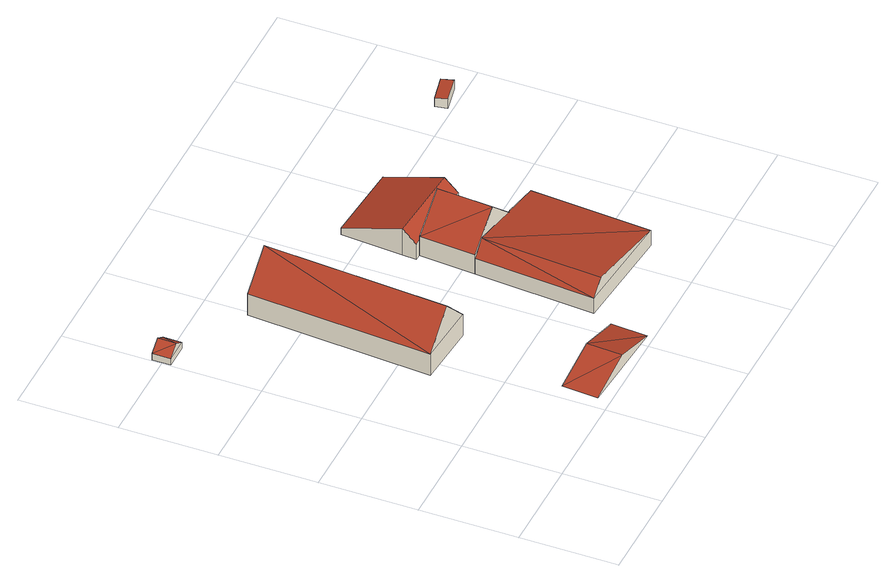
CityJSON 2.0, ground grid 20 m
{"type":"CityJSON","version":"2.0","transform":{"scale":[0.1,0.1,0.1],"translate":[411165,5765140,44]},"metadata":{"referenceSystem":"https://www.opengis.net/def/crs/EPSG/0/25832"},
"CityObjects":{
"building1":{"type":"Building","attributes":{"Gemeindeschluessel":"05515000","Geometrietyp2DReferenz":"3000","function":"31001_2700","roofType":"3100","measuredHeight":3.2},"geometry":[{"type":"Solid","lod":"2","boundaries":[[[[0,1,2,3]],[[4,5,1,0]],[[6,7,5,4]],[[3,2,7,6]],[[0,8,4]],[[6,9,3]],[[9,8,0]],[[0,3,9]],[[9,6,4]],[[4,8,9]],[[1,5,7,2]]]],"semantics":{"surfaces":[{"type":"WallSurface"},{"type":"RoofSurface"},{"type":"GroundSurface"}],"values":[[0,0,0,0,0,0,1,1,1,1,2]]}}]},
"building2":{"type":"Building","attributes":{"Gemeindeschluessel":"05515000","Geometrietyp2DReferenz":"3000","function":"51003_1201","roofType":"3100","measuredHeight":2.81},"geometry":[{"type":"Solid","lod":"2","boundaries":[[[[10,11,12]],[[13,14,15]],[[14,11,10]],[[10,15,14]],[[13,12,11]],[[11,14,13]],[[10,12,13,15]]]],"semantics":{"surfaces":[{"type":"WallSurface"},{"type":"RoofSurface"},{"type":"GroundSurface"}],"values":[[0,0,1,1,1,1,2]]}}]},
"building3":{"type":"Building","attributes":{"Gemeindeschluessel":"05515000","Geometrietyp2DReferenz":"3000","function":"31001_1000","roofType":"3100","measuredHeight":11.72},"address":[{"country":"Germany","locality":"Münster","thoroughfareNumber":"500","thoroughfareName":"Dorbaumstraße"}],"geometry":[{"type":"Solid","lod":"2","boundaries":[[[[16,17,18,19]],[[20,21,17,16]],[[22,23,21,20]],[[19,18,23,22]],[[16,24,20]],[[22,25,19]],[[24,16,19]],[[19,25,24]],[[20,24,25]],[[25,22,20]],[[17,21,23,18]]]],"semantics":{"surfaces":[{"type":"WallSurface"},{"type":"RoofSurface"},{"type":"GroundSurface"}],"values":[[0,0,0,0,0,0,1,1,1,1,2]]}}]},
"building4":{"type":"Building","attributes":{"Gemeindeschluessel":"05515000","Geometrietyp2DReferenz":"3000","function":"31001_2700"},"children":["building4-1","building4-2"]},
"building4-1":{"type":"BuildingPart","attributes":{"roofType":"3100","measuredHeight":6.71},"parents":["building4"],"geometry":[{"type":"Solid","lod":"2","boundaries":[[[[26,27,28,29]],[[30,31,27,26]],[[32,33,34,35]],[[29,28,33,32]],[[32,36,37,38,29]],[[39,29,38]],[[40,30,26,38]],[[39,38,26]],[[41,36,32,35]],[[39,26,29]],[[27,31,34,33,28]],[[31,30,35,34]],[[36,41,37]],[[41,35,30,40]],[[37,41,40,38]]]],"semantics":{"surfaces":[{"type":"WallSurface"},{"type":"RoofSurface"},{"type":"GroundSurface"},{"type":"ClosureSurface"}],"values":[[0,0,0,0,1,1,1,1,0,0,2,3,0,3,3]]}}]},
"building4-2":{"type":"BuildingPart","attributes":{"roofType":"3100","measuredHeight":10.85},"parents":["building4"],"geometry":[{"type":"Solid","lod":"2","boundaries":[[[[41,35,34,42,43]],[[44,45,31,30,46]],[[43,42,45,44]],[[44,47,43]],[[41,43,47]],[[47,48,37,41]],[[48,47,44]],[[44,46,48]],[[34,31,45,42]],[[40,46,30]],[[31,34,35,30]],[[35,41,40,30]],[[46,40,38,37,48]],[[38,40,41,37]]]],"semantics":{"surfaces":[{"type":"WallSurface"},{"type":"RoofSurface"},{"type":"GroundSurface"},{"type":"ClosureSurface"}],"values":[[0,0,0,0,1,1,1,1,2,0,3,3,0,3]]}}]},
"building5":{"type":"Building","attributes":{"Gemeindeschluessel":"05515000","Geometrietyp2DReferenz":"3000","function":"31001_2700","roofType":"3100","measuredHeight":6.19},"geometry":[{"type":"Solid","lod":"2","boundaries":[[[[49,50,45,51]],[[52,53,50,49]],[[54,55,53,52]],[[56,57,55,54]],[[58,59,57,56]],[[60,61,59,58]],[[62,42,61,60]],[[51,45,42,62]],[[56,54,52,58]],[[49,51,62,60,58,52]],[[50,53,55,57,59,61,42,45]]]],"semantics":{"surfaces":[{"type":"WallSurface"},{"type":"RoofSurface"},{"type":"GroundSurface"}],"values":[[0,0,0,0,0,0,0,0,1,1,2]]}}]},
"building6":{"type":"Building","attributes":{"Gemeindeschluessel":"05515000","Geometrietyp2DReferenz":"3000","function":"51009_1610","roofType":"2100","measuredHeight":2.28},"geometry":[{"type":"Solid","lod":"2","boundaries":[[[[63,64,65,66]],[[67,68,64,63]],[[69,70,68,67]],[[66,65,70,69]],[[67,63,66,69]],[[64,68,70,65]]]],"semantics":{"surfaces":[{"type":"WallSurface"},{"type":"RoofSurface"},{"type":"GroundSurface"}],"values":[[0,0,0,0,1,2]]}}]}
},
"vertices":[
[4,821,24],[4,821,9],[4,783,9],[4,783,24],[56,821,24],[56,821,9],[56,783,24],[56,783,9],[30,821,41],[30,783,41],
[215,93,25],[315,87,53],[415,81,25],[410,6,25],[310,13,53],[210,19,25],
[185,708,66],[185,708,16],[157,331,16],[157,331,66],[315,698,66],[315,698,16],[287,322,66],[287,322,16],[250,703,134],[222,326,134],
[438,125,54],[438,125,18],[660,107,18],[660,107,54],[457,371,54],[457,371,18],[678,355,54],[678,355,18],[594,361,18],[594,361,54],[594,361,68],[588,361,68],[482,369,85],[464,123,85],[464,370,63],[594,361,63],
[602,475,18],[602,475,63],[465,485,63],[465,485,18],[457,371,63],[534,480,127],[525,366,127],
[452,486,54],[452,486,18],[465,485,55],[454,515,80],[454,515,18],[464,642,33],[464,642,18],[630,630,33],[630,630,18],[621,503,80],[621,503,18],[619,474,54],[619,474,18],[602,475,54],
[873,632,35],[873,632,15],[878,607,15],[878,607,37],[929,644,35],[929,644,15],[934,618,37],[934,618,15]
]}
